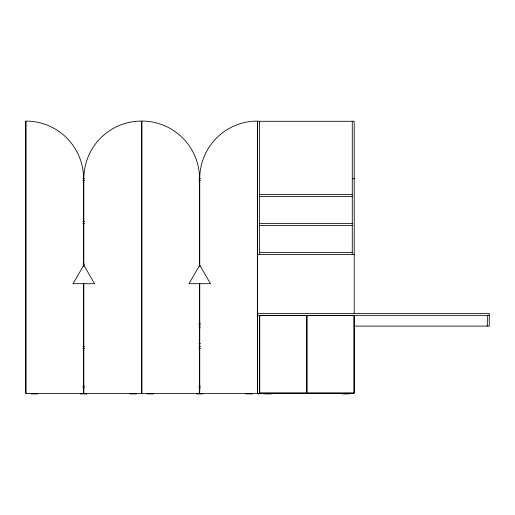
<?xml version="1.0" encoding="UTF-8"?>
<svg xmlns="http://www.w3.org/2000/svg" width="515" height="515" viewBox="0 0 515 515"><rect width="100%" height="100%" fill="white"/><g stroke="black" fill="none" stroke-linecap="round" stroke-linejoin="round"><path stroke-width="0.77" d="M141.464 393.396L141.464 121.07A57.641 57.641 0 0 0 83.823 178.711L83.823 266.352M257.391 393.396L257.391 121.07A57.641 57.641 0 0 0 199.749 178.711L199.749 266.352M82.915 178.711L84.518 178.711M198.842 178.711L200.444 178.711M352.279 178.711L354.217 178.711M82.915 180.643L84.518 180.643M198.842 180.643L200.444 180.643M259.541 194.49L352.279 194.49M259.541 196.421L352.279 196.421M82.915 221.431L84.518 221.431M82.915 223.368L84.518 223.368M259.541 223.471L352.279 223.471M259.541 225.403L352.279 225.403M259.541 252.453L352.279 252.453M257.609 254.384L354.217 254.384M82.915 264.156L84.518 264.156M257.609 313.423L489.25 313.423L489.25 326.092L354.217 326.092M257.609 315.354L489.25 315.354M198.842 323.195L200.444 323.195M198.842 325.126L200.444 325.126M198.842 327.81L200.444 327.81M198.842 343.64L200.444 343.64M82.915 346.595L84.518 346.595M198.842 346.595L200.444 346.595M82.915 348.526L84.518 348.526M198.842 348.526L200.444 348.526M82.915 386.096L84.518 386.096M198.842 386.096L200.444 386.096M82.915 388.027L84.518 388.027M198.842 388.027L200.444 388.027M31.119 393.93L37.556 393.93M80.495 393.93L86.932 393.93M129.87 393.93L136.314 393.93M147.045 393.93L153.489 393.93M196.421 393.93L202.865 393.93M245.797 393.93L252.241 393.93M257.938 393.93L259.206 393.93M264.91 393.93L271.347 393.93M342.404 393.93L348.848 393.93M487.319 315.354L487.319 326.092M354.217 313.423L354.217 121.283L257.609 121.283L257.609 393.396M354.217 315.354L354.217 393.396L199.749 393.396L199.749 283.237M352.279 121.283L352.279 254.384M259.541 121.283L259.541 254.384M259.541 315.354L259.541 393.396M199.537 266.352L199.537 178.711A57.641 57.641 0 0 0 141.895 121.07L141.895 393.396M199.537 283.237L199.537 393.396L83.823 393.396L83.823 283.237M141.677 121.283L141.677 393.396M83.604 266.352L83.604 178.711A57.641 57.641 0 0 0 25.962 121.07L25.962 393.396M83.604 283.237L83.604 393.396L25.75 393.396L25.75 121.283M83.823 265.096L73.085 283.694L94.554 283.694L83.823 265.096M199.749 265.096L189.018 283.694L210.487 283.694L199.749 265.096M306.663 315.573L259.753 315.573L259.753 392.855L306.663 392.855L306.663 315.573M353.998 315.573L307.095 315.573L307.095 392.855L353.998 392.855L353.998 315.573"/></g></svg>
